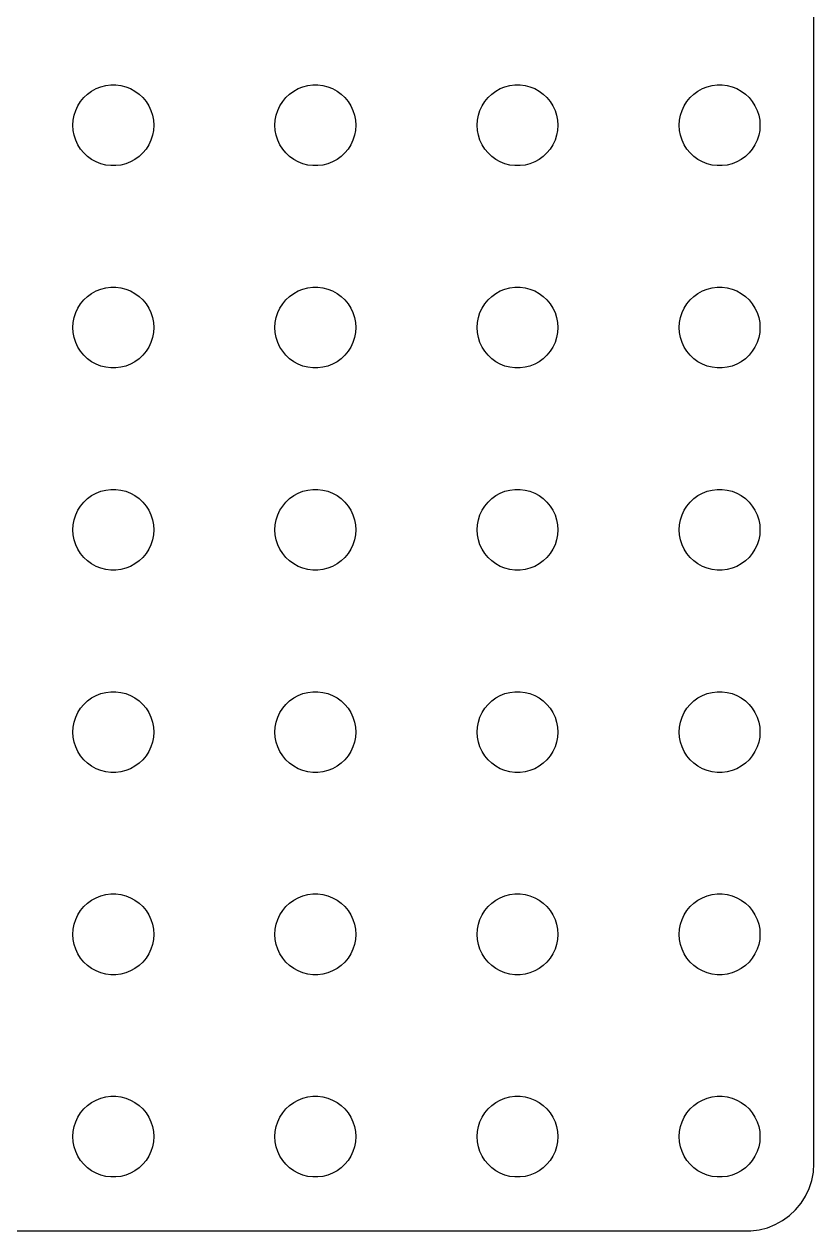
# Model space of a CAD drawing. Header units: metres. Extents: x -112 to 112, y -89 to 89.
# Drawn here: x 53.4 to 112, y -89.5 to 0 of the extents above; entities that cross this region are included whole.
import ezdxf

# ---------------------------------------------------------------- set-up
doc = ezdxf.new("R2010")
doc.units = ezdxf.units.M

msp = doc.modelspace()

# ---------------------------------------------------------------- linework, layer by layer
for p, q in [((112, -84.5), (112, 84.5)), ((57.8131, -5.44635), (58.0877, -5.18845)), ((58.0877, -5.18845), (58.3925, -4.96701)), ((58.3925, -4.96701), (58.7227, -4.78551)), ((58.7227, -4.78551), (59.0729, -4.64682)), ((59.0729, -4.64682), (59.4379, -4.55313)), ((59.4379, -4.55313), (59.8116, -4.50591)), ((59.8116, -4.50591), (60.1884, -4.50591)), ((60.1884, -4.50591), (60.5621, -4.55313)), ((60.5621, -4.55313), (60.927, -4.64682)), ((60.927, -4.64682), (61.2773, -4.78551)), ((61.2773, -4.78551), (61.6075, -4.96701)), ((61.6075, -4.96701), (61.9123, -5.18845)), ((61.9123, -5.18845), (62.1869, -5.44635)), ((72.8131, -5.44635), (73.0877, -5.18845)), ((73.0877, -5.18845), (73.3925, -4.96701)), ((73.3925, -4.96701), (73.7227, -4.78551)), ((73.7227, -4.78551), (74.073, -4.64682)), ((74.073, -4.64682), (74.4379, -4.55313)), ((74.4379, -4.55313), (74.8116, -4.50591)), ((74.8116, -4.50591), (75.1884, -4.50591)), ((75.1884, -4.50591), (75.5621, -4.55313)), ((75.5621, -4.55313), (75.927, -4.64682)), ((75.927, -4.64682), (76.2773, -4.78551)), ((76.2773, -4.78551), (76.6075, -4.96701)), ((76.6075, -4.96701), (76.9123, -5.18845)), ((76.9123, -5.18845), (77.1869, -5.44635)), ((87.8131, -5.44635), (88.0877, -5.18845)), ((88.0877, -5.18845), (88.3925, -4.96701)), ((88.3925, -4.96701), (88.7227, -4.78551)), ((88.7227, -4.78551), (89.073, -4.64682)), ((89.073, -4.64682), (89.4379, -4.55313)), ((89.4379, -4.55313), (89.8116, -4.50591)), ((89.8116, -4.50591), (90.1884, -4.50591)), ((90.1884, -4.50591), (90.5621, -4.55313)), ((90.5621, -4.55313), (90.927, -4.64682)), ((90.927, -4.64682), (91.2773, -4.78551)), ((91.2773, -4.78551), (91.6075, -4.96701)), ((91.6075, -4.96701), (91.9123, -5.18845)), ((91.9123, -5.18845), (92.1869, -5.44635)), ((102.813, -5.44635), (103.088, -5.18845)), ((103.088, -5.18845), (103.393, -4.96701)), ((103.393, -4.96701), (103.723, -4.78551)), ((103.723, -4.78551), (104.073, -4.64682)), ((104.073, -4.64682), (104.438, -4.55313)), ((104.438, -4.55313), (104.812, -4.50591)), ((104.812, -4.50591), (105.188, -4.50591)), ((105.188, -4.50591), (105.562, -4.55313)), ((105.562, -4.55313), (105.927, -4.64682)), ((105.927, -4.64682), (106.277, -4.78551)), ((106.277, -4.78551), (106.607, -4.96701)), ((106.607, -4.96701), (106.912, -5.18845)), ((106.912, -5.18845), (107.187, -5.44635)), ((57.2107, -6.39561), (57.3711, -6.05473)), ((57.3711, -6.05473), (57.5729, -5.73663)), ((57.5729, -5.73663), (57.8131, -5.44635)), ((62.1869, -5.44635), (62.427, -5.73663)), ((62.427, -5.73663), (62.6289, -6.05473)), ((62.6289, -6.05473), (62.7893, -6.39561)), ((72.2107, -6.39561), (72.3711, -6.05473)), ((72.3711, -6.05473), (72.573, -5.73663)), ((72.573, -5.73663), (72.8131, -5.44635)), ((77.1869, -5.44635), (77.427, -5.73663)), ((77.427, -5.73663), (77.6289, -6.05473)), ((77.6289, -6.05473), (77.7893, -6.39561)), ((87.2107, -6.39561), (87.3711, -6.05473)), ((87.3711, -6.05473), (87.573, -5.73663)), ((87.573, -5.73663), (87.8131, -5.44635)), ((92.1869, -5.44635), (92.427, -5.73663)), ((92.427, -5.73663), (92.6289, -6.05473)), ((92.6289, -6.05473), (92.7893, -6.39561)), ((102.211, -6.39561), (102.371, -6.05473)), ((102.371, -6.05473), (102.573, -5.73663)), ((102.573, -5.73663), (102.813, -5.44635)), ((107.187, -5.44635), (107.427, -5.73663)), ((107.427, -5.73663), (107.629, -6.05473)), ((107.629, -6.05473), (107.789, -6.39561)), ((57, -7.5), (57.0237, -7.12399)), ((57.0237, -7.12399), (57.0942, -6.75392)), ((57.0942, -6.75392), (57.2107, -6.39561)), ((62.7893, -6.39561), (62.9057, -6.75392)), ((62.9057, -6.75392), (62.9763, -7.12399)), ((62.9763, -7.12399), (63, -7.5)), ((72, -7.5), (72.0237, -7.12399)), ((72.0237, -7.12399), (72.0943, -6.75392)), ((72.0943, -6.75392), (72.2107, -6.39561)), ((77.7893, -6.39561), (77.9057, -6.75392)), ((77.9057, -6.75392), (77.9763, -7.12399)), ((77.9763, -7.12399), (78, -7.5)), ((87, -7.5), (87.0237, -7.12399)), ((87.0237, -7.12399), (87.0943, -6.75392)), ((87.0943, -6.75392), (87.2107, -6.39561)), ((92.7893, -6.39561), (92.9057, -6.75392)), ((92.9057, -6.75392), (92.9763, -7.12399)), ((92.9763, -7.12399), (93, -7.5)), ((102, -7.5), (102.024, -7.12399)), ((102.024, -7.12399), (102.094, -6.75392)), ((102.094, -6.75392), (102.211, -6.39561)), ((107.789, -6.39561), (107.906, -6.75392)), ((107.906, -6.75392), (107.976, -7.12399)), ((107.976, -7.12399), (108, -7.5)), ((57.0237, -7.87599), (57, -7.5)), ((57.0942, -8.24606), (57.0237, -7.87599)), ((62.9763, -7.87599), (62.9057, -8.24606)), ((63, -7.5), (62.9763, -7.87599)), ((72.0237, -7.87599), (72, -7.5)), ((72.0943, -8.24606), (72.0237, -7.87599)), ((77.9763, -7.87599), (77.9057, -8.24606)), ((78, -7.5), (77.9763, -7.87599)), ((87.0237, -7.87599), (87, -7.5)), ((87.0943, -8.24606), (87.0237, -7.87599)), ((92.9763, -7.87599), (92.9057, -8.24606)), ((93, -7.5), (92.9763, -7.87599)), ((102.024, -7.87599), (102, -7.5)), ((102.094, -8.24606), (102.024, -7.87599)), ((107.976, -7.87599), (107.906, -8.24606)), ((108, -7.5), (107.976, -7.87599)), ((57.2107, -8.60437), (57.0942, -8.24606)), ((57.3711, -8.94525), (57.2107, -8.60437)), ((57.5729, -9.26335), (57.3711, -8.94525)), ((62.6289, -8.94525), (62.427, -9.26335)), ((62.7893, -8.60437), (62.6289, -8.94525)), ((62.9057, -8.24606), (62.7893, -8.60437)), ((72.2107, -8.60437), (72.0943, -8.24606)), ((72.3711, -8.94525), (72.2107, -8.60437)), ((72.573, -9.26335), (72.3711, -8.94525)), ((77.6289, -8.94525), (77.427, -9.26335)), ((77.7893, -8.60437), (77.6289, -8.94525)), ((77.9057, -8.24606), (77.7893, -8.60437)), ((87.2107, -8.60437), (87.0943, -8.24606)), ((87.3711, -8.94525), (87.2107, -8.60437)), ((87.573, -9.26335), (87.3711, -8.94525)), ((92.6289, -8.94525), (92.427, -9.26335)), ((92.7893, -8.60437), (92.6289, -8.94525)), ((92.9057, -8.24606), (92.7893, -8.60437)), ((102.211, -8.60437), (102.094, -8.24606)), ((102.371, -8.94525), (102.211, -8.60437)), ((102.573, -9.26335), (102.371, -8.94525)), ((107.629, -8.94525), (107.427, -9.26335)), ((107.789, -8.60437), (107.629, -8.94525)), ((107.906, -8.24606), (107.789, -8.60437)), ((57.8131, -9.55363), (57.5729, -9.26335)), ((58.0877, -9.81154), (57.8131, -9.55363)), ((58.3925, -10.033), (58.0877, -9.81154)), ((61.9123, -9.81154), (61.6075, -10.033)), ((62.1869, -9.55363), (61.9123, -9.81154)), ((62.427, -9.26335), (62.1869, -9.55363)), ((72.8131, -9.55363), (72.573, -9.26335)), ((73.0877, -9.81154), (72.8131, -9.55363)), ((73.3925, -10.033), (73.0877, -9.81154)), ((76.9123, -9.81154), (76.6075, -10.033)), ((77.1869, -9.55363), (76.9123, -9.81154)), ((77.427, -9.26335), (77.1869, -9.55363)), ((87.8131, -9.55363), (87.573, -9.26335)), ((88.0877, -9.81154), (87.8131, -9.55363)), ((88.3925, -10.033), (88.0877, -9.81154)), ((91.9123, -9.81154), (91.6075, -10.033)), ((92.1869, -9.55363), (91.9123, -9.81154)), ((92.427, -9.26335), (92.1869, -9.55363)), ((102.813, -9.55363), (102.573, -9.26335)), ((103.088, -9.81154), (102.813, -9.55363)), ((103.393, -10.033), (103.088, -9.81154)), ((106.912, -9.81154), (106.607, -10.033)), ((107.187, -9.55363), (106.912, -9.81154)), ((107.427, -9.26335), (107.187, -9.55363)), ((58.7227, -10.2145), (58.3925, -10.033)), ((59.0729, -10.3532), (58.7227, -10.2145)), ((59.4379, -10.4469), (59.0729, -10.3532)), ((59.8116, -10.4941), (59.4379, -10.4469)), ((60.1884, -10.4941), (59.8116, -10.4941)), ((60.5621, -10.4469), (60.1884, -10.4941)), ((60.927, -10.3532), (60.5621, -10.4469)), ((61.2773, -10.2145), (60.927, -10.3532)), ((61.6075, -10.033), (61.2773, -10.2145)), ((73.7227, -10.2145), (73.3925, -10.033)), ((74.073, -10.3532), (73.7227, -10.2145)), ((74.4379, -10.4469), (74.073, -10.3532)), ((74.8116, -10.4941), (74.4379, -10.4469)), ((75.1884, -10.4941), (74.8116, -10.4941)), ((75.5621, -10.4469), (75.1884, -10.4941)), ((75.927, -10.3532), (75.5621, -10.4469)), ((76.2773, -10.2145), (75.927, -10.3532)), ((76.6075, -10.033), (76.2773, -10.2145)), ((88.7227, -10.2145), (88.3925, -10.033)), ((89.073, -10.3532), (88.7227, -10.2145)), ((89.4379, -10.4469), (89.073, -10.3532)), ((89.8116, -10.4941), (89.4379, -10.4469)), ((90.1884, -10.4941), (89.8116, -10.4941)), ((90.5621, -10.4469), (90.1884, -10.4941)), ((90.927, -10.3532), (90.5621, -10.4469)), ((91.2773, -10.2145), (90.927, -10.3532)), ((91.6075, -10.033), (91.2773, -10.2145)), ((103.723, -10.2145), (103.393, -10.033)), ((104.073, -10.3532), (103.723, -10.2145)), ((104.438, -10.4469), (104.073, -10.3532)), ((104.812, -10.4941), (104.438, -10.4469)), ((105.188, -10.4941), (104.812, -10.4941)), ((105.562, -10.4469), (105.188, -10.4941)), ((105.927, -10.3532), (105.562, -10.4469)), ((106.277, -10.2145), (105.927, -10.3532)), ((106.607, -10.033), (106.277, -10.2145)), ((58.7227, -19.7855), (59.0729, -19.6468)), ((59.0729, -19.6468), (59.4379, -19.5531)), ((59.4379, -19.5531), (59.8116, -19.5059)), ((59.8116, -19.5059), (60.1884, -19.5059)), ((60.1884, -19.5059), (60.5621, -19.5531)), ((60.5621, -19.5531), (60.927, -19.6468)), ((60.927, -19.6468), (61.2773, -19.7855)), ((73.7227, -19.7855), (74.073, -19.6468)), ((74.073, -19.6468), (74.4379, -19.5531)), ((74.4379, -19.5531), (74.8116, -19.5059)), ((74.8116, -19.5059), (75.1884, -19.5059)), ((75.1884, -19.5059), (75.5621, -19.5531)), ((75.5621, -19.5531), (75.927, -19.6468)), ((75.927, -19.6468), (76.2773, -19.7855)), ((88.7227, -19.7855), (89.073, -19.6468)), ((89.073, -19.6468), (89.4379, -19.5531)), ((89.4379, -19.5531), (89.8116, -19.5059)), ((89.8116, -19.5059), (90.1884, -19.5059)), ((90.1884, -19.5059), (90.5621, -19.5531)), ((90.5621, -19.5531), (90.927, -19.6468)), ((90.927, -19.6468), (91.2773, -19.7855)), ((103.723, -19.7855), (104.073, -19.6468)), ((104.073, -19.6468), (104.438, -19.5531)), ((104.438, -19.5531), (104.812, -19.5059)), ((104.812, -19.5059), (105.188, -19.5059)), ((105.188, -19.5059), (105.562, -19.5531)), ((105.562, -19.5531), (105.927, -19.6468)), ((105.927, -19.6468), (106.277, -19.7855)), ((57.5729, -20.7366), (57.8131, -20.4464)), ((57.8131, -20.4464), (58.0877, -20.1884)), ((58.0877, -20.1884), (58.3925, -19.967)), ((58.3925, -19.967), (58.7227, -19.7855)), ((61.2773, -19.7855), (61.6075, -19.967)), ((61.6075, -19.967), (61.9123, -20.1884)), ((61.9123, -20.1884), (62.1869, -20.4464)), ((62.1869, -20.4464), (62.427, -20.7366)), ((72.573, -20.7366), (72.8131, -20.4464)), ((72.8131, -20.4464), (73.0877, -20.1884)), ((73.0877, -20.1884), (73.3925, -19.967)), ((73.3925, -19.967), (73.7227, -19.7855)), ((76.2773, -19.7855), (76.6075, -19.967)), ((76.6075, -19.967), (76.9123, -20.1884)), ((76.9123, -20.1884), (77.1869, -20.4464)), ((77.1869, -20.4464), (77.427, -20.7366)), ((87.573, -20.7366), (87.8131, -20.4464)), ((87.8131, -20.4464), (88.0877, -20.1884)), ((88.0877, -20.1884), (88.3925, -19.967)), ((88.3925, -19.967), (88.7227, -19.7855)), ((91.2773, -19.7855), (91.6075, -19.967)), ((91.6075, -19.967), (91.9123, -20.1884)), ((91.9123, -20.1884), (92.1869, -20.4464)), ((92.1869, -20.4464), (92.427, -20.7366)), ((102.573, -20.7366), (102.813, -20.4464)), ((102.813, -20.4464), (103.088, -20.1884)), ((103.088, -20.1884), (103.393, -19.967)), ((103.393, -19.967), (103.723, -19.7855)), ((106.277, -19.7855), (106.607, -19.967)), ((106.607, -19.967), (106.912, -20.1884)), ((106.912, -20.1884), (107.187, -20.4464)), ((107.187, -20.4464), (107.427, -20.7366)), ((57.0942, -21.7539), (57.2107, -21.3956)), ((57.2107, -21.3956), (57.3711, -21.0547)), ((57.3711, -21.0547), (57.5729, -20.7366)), ((62.427, -20.7366), (62.6289, -21.0547)), ((62.6289, -21.0547), (62.7893, -21.3956)), ((62.7893, -21.3956), (62.9057, -21.7539)), ((72.0943, -21.7539), (72.2107, -21.3956)), ((72.2107, -21.3956), (72.3711, -21.0547)), ((72.3711, -21.0547), (72.573, -20.7366)), ((77.427, -20.7366), (77.6289, -21.0547)), ((77.6289, -21.0547), (77.7893, -21.3956)), ((77.7893, -21.3956), (77.9057, -21.7539)), ((87.0943, -21.7539), (87.2107, -21.3956)), ((87.2107, -21.3956), (87.3711, -21.0547)), ((87.3711, -21.0547), (87.573, -20.7366)), ((92.427, -20.7366), (92.6289, -21.0547)), ((92.6289, -21.0547), (92.7893, -21.3956)), ((92.7893, -21.3956), (92.9057, -21.7539)), ((102.094, -21.7539), (102.211, -21.3956)), ((102.211, -21.3956), (102.371, -21.0547)), ((102.371, -21.0547), (102.573, -20.7366)), ((107.427, -20.7366), (107.629, -21.0547)), ((107.629, -21.0547), (107.789, -21.3956)), ((107.789, -21.3956), (107.906, -21.7539)), ((57, -22.5), (57.0237, -22.124)), ((57.0237, -22.124), (57.0942, -21.7539)), ((62.9057, -21.7539), (62.9763, -22.124)), ((62.9763, -22.124), (63, -22.5)), ((72, -22.5), (72.0237, -22.124)), ((72.0237, -22.124), (72.0943, -21.7539)), ((77.9057, -21.7539), (77.9763, -22.124)), ((77.9763, -22.124), (78, -22.5)), ((87, -22.5), (87.0237, -22.124)), ((87.0237, -22.124), (87.0943, -21.7539)), ((92.9057, -21.7539), (92.9763, -22.124)), ((92.9763, -22.124), (93, -22.5)), ((102, -22.5), (102.024, -22.124)), ((102.024, -22.124), (102.094, -21.7539)), ((107.906, -21.7539), (107.976, -22.124)), ((107.976, -22.124), (108, -22.5)), ((57.0237, -22.876), (57, -22.5)), ((57.0942, -23.2461), (57.0237, -22.876)), ((57.2107, -23.6044), (57.0942, -23.2461)), ((62.9057, -23.2461), (62.7893, -23.6044)), ((62.9763, -22.876), (62.9057, -23.2461)), ((63, -22.5), (62.9763, -22.876)), ((72.0237, -22.876), (72, -22.5)), ((72.0943, -23.2461), (72.0237, -22.876)), ((72.2107, -23.6044), (72.0943, -23.2461)), ((77.9057, -23.2461), (77.7893, -23.6044)), ((77.9763, -22.876), (77.9057, -23.2461)), ((78, -22.5), (77.9763, -22.876)), ((87.0237, -22.876), (87, -22.5)), ((87.0943, -23.2461), (87.0237, -22.876)), ((87.2107, -23.6044), (87.0943, -23.2461)), ((92.9057, -23.2461), (92.7893, -23.6044)), ((92.9763, -22.876), (92.9057, -23.2461)), ((93, -22.5), (92.9763, -22.876)), ((102.024, -22.876), (102, -22.5)), ((102.094, -23.2461), (102.024, -22.876)), ((102.211, -23.6044), (102.094, -23.2461)), ((107.906, -23.2461), (107.789, -23.6044)), ((107.976, -22.876), (107.906, -23.2461)), ((108, -22.5), (107.976, -22.876)), ((57.3711, -23.9453), (57.2107, -23.6044)), ((57.5729, -24.2634), (57.3711, -23.9453)), ((62.6289, -23.9453), (62.427, -24.2634)), ((62.7893, -23.6044), (62.6289, -23.9453)), ((72.3711, -23.9453), (72.2107, -23.6044)), ((72.573, -24.2634), (72.3711, -23.9453)), ((77.6289, -23.9453), (77.427, -24.2634)), ((77.7893, -23.6044), (77.6289, -23.9453)), ((87.3711, -23.9453), (87.2107, -23.6044)), ((87.573, -24.2634), (87.3711, -23.9453)), ((92.6289, -23.9453), (92.427, -24.2634)), ((92.7893, -23.6044), (92.6289, -23.9453)), ((102.371, -23.9453), (102.211, -23.6044)), ((102.573, -24.2634), (102.371, -23.9453)), ((107.629, -23.9453), (107.427, -24.2634)), ((107.789, -23.6044), (107.629, -23.9453)), ((57.8131, -24.5536), (57.5729, -24.2634)), ((58.0877, -24.8115), (57.8131, -24.5536)), ((58.3925, -25.033), (58.0877, -24.8115)), ((58.7227, -25.2145), (58.3925, -25.033)), ((61.6075, -25.033), (61.2773, -25.2145)), ((61.9123, -24.8115), (61.6075, -25.033)), ((62.1869, -24.5536), (61.9123, -24.8115)), ((62.427, -24.2634), (62.1869, -24.5536)), ((72.8131, -24.5536), (72.573, -24.2634)), ((73.0877, -24.8115), (72.8131, -24.5536)), ((73.3925, -25.033), (73.0877, -24.8115)), ((73.7227, -25.2145), (73.3925, -25.033)), ((76.6075, -25.033), (76.2773, -25.2145)), ((76.9123, -24.8115), (76.6075, -25.033)), ((77.1869, -24.5536), (76.9123, -24.8115)), ((77.427, -24.2634), (77.1869, -24.5536)), ((87.8131, -24.5536), (87.573, -24.2634)), ((88.0877, -24.8115), (87.8131, -24.5536)), ((88.3925, -25.033), (88.0877, -24.8115)), ((88.7227, -25.2145), (88.3925, -25.033)), ((91.6075, -25.033), (91.2773, -25.2145)), ((91.9123, -24.8115), (91.6075, -25.033)), ((92.1869, -24.5536), (91.9123, -24.8115)), ((92.427, -24.2634), (92.1869, -24.5536)), ((102.813, -24.5536), (102.573, -24.2634)), ((103.088, -24.8115), (102.813, -24.5536)), ((103.393, -25.033), (103.088, -24.8115)), ((103.723, -25.2145), (103.393, -25.033)), ((106.607, -25.033), (106.277, -25.2145)), ((106.912, -24.8115), (106.607, -25.033)), ((107.187, -24.5536), (106.912, -24.8115)), ((107.427, -24.2634), (107.187, -24.5536)), ((59.0729, -25.3532), (58.7227, -25.2145)), ((59.4379, -25.4469), (59.0729, -25.3532)), ((59.8116, -25.4941), (59.4379, -25.4469)), ((60.1884, -25.4941), (59.8116, -25.4941)), ((60.5621, -25.4469), (60.1884, -25.4941)), ((60.927, -25.3532), (60.5621, -25.4469)), ((61.2773, -25.2145), (60.927, -25.3532)), ((74.073, -25.3532), (73.7227, -25.2145)), ((74.4379, -25.4469), (74.073, -25.3532)), ((74.8116, -25.4941), (74.4379, -25.4469)), ((75.1884, -25.4941), (74.8116, -25.4941)), ((75.5621, -25.4469), (75.1884, -25.4941)), ((75.927, -25.3532), (75.5621, -25.4469)), ((76.2773, -25.2145), (75.927, -25.3532)), ((89.073, -25.3532), (88.7227, -25.2145)), ((89.4379, -25.4469), (89.073, -25.3532)), ((89.8116, -25.4941), (89.4379, -25.4469)), ((90.1884, -25.4941), (89.8116, -25.4941)), ((90.5621, -25.4469), (90.1884, -25.4941)), ((90.927, -25.3532), (90.5621, -25.4469)), ((91.2773, -25.2145), (90.927, -25.3532)), ((104.073, -25.3532), (103.723, -25.2145)), ((104.438, -25.4469), (104.073, -25.3532)), ((104.812, -25.4941), (104.438, -25.4469)), ((105.188, -25.4941), (104.812, -25.4941)), ((105.562, -25.4469), (105.188, -25.4941)), ((105.927, -25.3532), (105.562, -25.4469)), ((106.277, -25.2145), (105.927, -25.3532)), ((58.3925, -34.967), (58.7227, -34.7855)), ((58.7227, -34.7855), (59.0729, -34.6468)), ((59.0729, -34.6468), (59.4379, -34.5531)), ((59.4379, -34.5531), (59.8116, -34.5059)), ((59.8116, -34.5059), (60.1884, -34.5059)), ((60.1884, -34.5059), (60.5621, -34.5531)), ((60.5621, -34.5531), (60.927, -34.6468)), ((60.927, -34.6468), (61.2773, -34.7855)), ((61.2773, -34.7855), (61.6075, -34.967)), ((73.3925, -34.967), (73.7227, -34.7855)), ((73.7227, -34.7855), (74.073, -34.6468)), ((74.073, -34.6468), (74.4379, -34.5531)), ((74.4379, -34.5531), (74.8116, -34.5059)), ((74.8116, -34.5059), (75.1884, -34.5059)), ((75.1884, -34.5059), (75.5621, -34.5531)), ((75.5621, -34.5531), (75.927, -34.6468)), ((75.927, -34.6468), (76.2773, -34.7855)), ((76.2773, -34.7855), (76.6075, -34.967)), ((88.3925, -34.967), (88.7227, -34.7855)), ((88.7227, -34.7855), (89.073, -34.6468)), ((89.073, -34.6468), (89.4379, -34.5531)), ((89.4379, -34.5531), (89.8116, -34.5059)), ((89.8116, -34.5059), (90.1884, -34.5059)), ((90.1884, -34.5059), (90.5621, -34.5531)), ((90.5621, -34.5531), (90.927, -34.6468)), ((90.927, -34.6468), (91.2773, -34.7855)), ((91.2773, -34.7855), (91.6075, -34.967)), ((103.393, -34.967), (103.723, -34.7855)), ((103.723, -34.7855), (104.073, -34.6468)), ((104.073, -34.6468), (104.438, -34.5531)), ((104.438, -34.5531), (104.812, -34.5059)), ((104.812, -34.5059), (105.188, -34.5059)), ((105.188, -34.5059), (105.562, -34.5531)), ((105.562, -34.5531), (105.927, -34.6468)), ((105.927, -34.6468), (106.277, -34.7855)), ((106.277, -34.7855), (106.607, -34.967)), ((57.3711, -36.0547), (57.5729, -35.7366)), ((57.5729, -35.7366), (57.8131, -35.4464)), ((57.8131, -35.4464), (58.0877, -35.1885)), ((58.0877, -35.1885), (58.3925, -34.967)), ((61.6075, -34.967), (61.9123, -35.1885)), ((61.9123, -35.1885), (62.1869, -35.4464)), ((62.1869, -35.4464), (62.427, -35.7366)), ((62.427, -35.7366), (62.6289, -36.0547)), ((72.3711, -36.0547), (72.573, -35.7366)), ((72.573, -35.7366), (72.8131, -35.4464)), ((72.8131, -35.4464), (73.0877, -35.1885)), ((73.0877, -35.1885), (73.3925, -34.967)), ((76.6075, -34.967), (76.9123, -35.1885)), ((76.9123, -35.1885), (77.1869, -35.4464)), ((77.1869, -35.4464), (77.427, -35.7366)), ((77.427, -35.7366), (77.6289, -36.0547)), ((87.3711, -36.0547), (87.573, -35.7366)), ((87.573, -35.7366), (87.8131, -35.4464)), ((87.8131, -35.4464), (88.0877, -35.1885)), ((88.0877, -35.1885), (88.3925, -34.967)), ((91.6075, -34.967), (91.9123, -35.1885)), ((91.9123, -35.1885), (92.1869, -35.4464)), ((92.1869, -35.4464), (92.427, -35.7366)), ((92.427, -35.7366), (92.6289, -36.0547)), ((102.371, -36.0547), (102.573, -35.7366)), ((102.573, -35.7366), (102.813, -35.4464)), ((102.813, -35.4464), (103.088, -35.1885)), ((103.088, -35.1885), (103.393, -34.967)), ((106.607, -34.967), (106.912, -35.1885)), ((106.912, -35.1885), (107.187, -35.4464)), ((107.187, -35.4464), (107.427, -35.7366)), ((107.427, -35.7366), (107.629, -36.0547)), ((57.0942, -36.7539), (57.2107, -36.3956)), ((57.2107, -36.3956), (57.3711, -36.0547)), ((62.6289, -36.0547), (62.7893, -36.3956)), ((62.7893, -36.3956), (62.9057, -36.7539)), ((72.0943, -36.7539), (72.2107, -36.3956)), ((72.2107, -36.3956), (72.3711, -36.0547)), ((77.6289, -36.0547), (77.7893, -36.3956)), ((77.7893, -36.3956), (77.9057, -36.7539)), ((87.0943, -36.7539), (87.2107, -36.3956)), ((87.2107, -36.3956), (87.3711, -36.0547)), ((92.6289, -36.0547), (92.7893, -36.3956)), ((92.7893, -36.3956), (92.9057, -36.7539)), ((102.094, -36.7539), (102.211, -36.3956)), ((102.211, -36.3956), (102.371, -36.0547)), ((107.629, -36.0547), (107.789, -36.3956)), ((107.789, -36.3956), (107.906, -36.7539)), ((57, -37.5), (57.0237, -37.124)), ((57.0237, -37.876), (57, -37.5)), ((57.0237, -37.124), (57.0942, -36.7539)), ((62.9057, -36.7539), (62.9763, -37.124)), ((62.9763, -37.124), (63, -37.5)), ((63, -37.5), (62.9763, -37.876)), ((72, -37.5), (72.0237, -37.124)), ((72.0237, -37.876), (72, -37.5)), ((72.0237, -37.124), (72.0943, -36.7539)), ((77.9057, -36.7539), (77.9763, -37.124)), ((77.9763, -37.124), (78, -37.5)), ((78, -37.5), (77.9763, -37.876)), ((87, -37.5), (87.0237, -37.124)), ((87.0237, -37.876), (87, -37.5)), ((87.0237, -37.124), (87.0943, -36.7539)), ((92.9057, -36.7539), (92.9763, -37.124)), ((92.9763, -37.124), (93, -37.5)), ((93, -37.5), (92.9763, -37.876)), ((102, -37.5), (102.024, -37.124)), ((102.024, -37.876), (102, -37.5)), ((102.024, -37.124), (102.094, -36.7539)), ((107.906, -36.7539), (107.976, -37.124)), ((107.976, -37.124), (108, -37.5)), ((108, -37.5), (107.976, -37.876)), ((57.0942, -38.2461), (57.0237, -37.876)), ((57.2107, -38.6044), (57.0942, -38.2461)), ((62.9057, -38.2461), (62.7893, -38.6044)), ((62.9763, -37.876), (62.9057, -38.2461)), ((72.0943, -38.2461), (72.0237, -37.876)), ((72.2107, -38.6044), (72.0943, -38.2461)), ((77.9057, -38.2461), (77.7893, -38.6044)), ((77.9763, -37.876), (77.9057, -38.2461)), ((87.0943, -38.2461), (87.0237, -37.876)), ((87.2107, -38.6044), (87.0943, -38.2461)), ((92.9057, -38.2461), (92.7893, -38.6044)), ((92.9763, -37.876), (92.9057, -38.2461)), ((102.094, -38.2461), (102.024, -37.876)), ((102.211, -38.6044), (102.094, -38.2461)), ((107.906, -38.2461), (107.789, -38.6044)), ((107.976, -37.876), (107.906, -38.2461)), ((57.3711, -38.9453), (57.2107, -38.6044)), ((57.5729, -39.2634), (57.3711, -38.9453)), ((57.8131, -39.5536), (57.5729, -39.2634)), ((62.427, -39.2634), (62.1869, -39.5536)), ((62.6289, -38.9453), (62.427, -39.2634)), ((62.7893, -38.6044), (62.6289, -38.9453)), ((72.3711, -38.9453), (72.2107, -38.6044)), ((72.573, -39.2634), (72.3711, -38.9453)), ((72.8131, -39.5536), (72.573, -39.2634)), ((77.427, -39.2634), (77.1869, -39.5536)), ((77.6289, -38.9453), (77.427, -39.2634)), ((77.7893, -38.6044), (77.6289, -38.9453)), ((87.3711, -38.9453), (87.2107, -38.6044)), ((87.573, -39.2634), (87.3711, -38.9453)), ((87.8131, -39.5536), (87.573, -39.2634)), ((92.427, -39.2634), (92.1869, -39.5536)), ((92.6289, -38.9453), (92.427, -39.2634)), ((92.7893, -38.6044), (92.6289, -38.9453)), ((102.371, -38.9453), (102.211, -38.6044)), ((102.573, -39.2634), (102.371, -38.9453)), ((102.813, -39.5536), (102.573, -39.2634)), ((107.427, -39.2634), (107.187, -39.5536)), ((107.629, -38.9453), (107.427, -39.2634)), ((107.789, -38.6044), (107.629, -38.9453)), ((58.0877, -39.8115), (57.8131, -39.5536)), ((58.3925, -40.033), (58.0877, -39.8115)), ((58.7227, -40.2145), (58.3925, -40.033)), ((59.0729, -40.3532), (58.7227, -40.2145)), ((61.2773, -40.2145), (60.927, -40.3532)), ((61.6075, -40.033), (61.2773, -40.2145)), ((61.9123, -39.8115), (61.6075, -40.033)), ((62.1869, -39.5536), (61.9123, -39.8115)), ((73.0877, -39.8115), (72.8131, -39.5536)), ((73.3925, -40.033), (73.0877, -39.8115)), ((73.7227, -40.2145), (73.3925, -40.033)), ((74.073, -40.3532), (73.7227, -40.2145)), ((76.2773, -40.2145), (75.927, -40.3532)), ((76.6075, -40.033), (76.2773, -40.2145)), ((76.9123, -39.8115), (76.6075, -40.033)), ((77.1869, -39.5536), (76.9123, -39.8115)), ((88.0877, -39.8115), (87.8131, -39.5536)), ((88.3925, -40.033), (88.0877, -39.8115)), ((88.7227, -40.2145), (88.3925, -40.033)), ((89.073, -40.3532), (88.7227, -40.2145)), ((91.2773, -40.2145), (90.927, -40.3532)), ((91.6075, -40.033), (91.2773, -40.2145)), ((91.9123, -39.8115), (91.6075, -40.033)), ((92.1869, -39.5536), (91.9123, -39.8115)), ((103.088, -39.8115), (102.813, -39.5536)), ((103.393, -40.033), (103.088, -39.8115)), ((103.723, -40.2145), (103.393, -40.033)), ((104.073, -40.3532), (103.723, -40.2145)), ((106.277, -40.2145), (105.927, -40.3532)), ((106.607, -40.033), (106.277, -40.2145)), ((106.912, -39.8115), (106.607, -40.033)), ((107.187, -39.5536), (106.912, -39.8115)), ((59.4379, -40.4469), (59.0729, -40.3532)), ((59.8116, -40.4941), (59.4379, -40.4469)), ((60.1884, -40.4941), (59.8116, -40.4941)), ((60.5621, -40.4469), (60.1884, -40.4941)), ((60.927, -40.3532), (60.5621, -40.4469)), ((74.4379, -40.4469), (74.073, -40.3532)), ((74.8116, -40.4941), (74.4379, -40.4469)), ((75.1884, -40.4941), (74.8116, -40.4941)), ((75.5621, -40.4469), (75.1884, -40.4941)), ((75.927, -40.3532), (75.5621, -40.4469)), ((89.4379, -40.4469), (89.073, -40.3532)), ((89.8116, -40.4941), (89.4379, -40.4469)), ((90.1884, -40.4941), (89.8116, -40.4941)), ((90.5621, -40.4469), (90.1884, -40.4941)), ((90.927, -40.3532), (90.5621, -40.4469)), ((104.438, -40.4469), (104.073, -40.3532)), ((104.812, -40.4941), (104.438, -40.4469)), ((105.188, -40.4941), (104.812, -40.4941)), ((105.562, -40.4469), (105.188, -40.4941)), ((105.927, -40.3532), (105.562, -40.4469)), ((58.0877, -50.1885), (58.3925, -49.967)), ((58.3925, -49.967), (58.7227, -49.7855)), ((58.7227, -49.7855), (59.0729, -49.6468)), ((59.0729, -49.6468), (59.4379, -49.5531)), ((59.4379, -49.5531), (59.8116, -49.5059)), ((59.8116, -49.5059), (60.1884, -49.5059)), ((60.1884, -49.5059), (60.5621, -49.5531)), ((60.5621, -49.5531), (60.927, -49.6468)), ((60.927, -49.6468), (61.2773, -49.7855)), ((61.2773, -49.7855), (61.6075, -49.967)), ((61.6075, -49.967), (61.9123, -50.1885)), ((73.0877, -50.1885), (73.3925, -49.967)), ((73.3925, -49.967), (73.7227, -49.7855)), ((73.7227, -49.7855), (74.073, -49.6468)), ((74.073, -49.6468), (74.4379, -49.5531)), ((74.4379, -49.5531), (74.8116, -49.5059)), ((74.8116, -49.5059), (75.1884, -49.5059)), ((75.1884, -49.5059), (75.5621, -49.5531)), ((75.5621, -49.5531), (75.927, -49.6468)), ((75.927, -49.6468), (76.2773, -49.7855)), ((76.2773, -49.7855), (76.6075, -49.967)), ((76.6075, -49.967), (76.9123, -50.1885)), ((88.0877, -50.1885), (88.3925, -49.967)), ((88.3925, -49.967), (88.7227, -49.7855)), ((88.7227, -49.7855), (89.073, -49.6468)), ((89.073, -49.6468), (89.4379, -49.5531)), ((89.4379, -49.5531), (89.8116, -49.5059)), ((89.8116, -49.5059), (90.1884, -49.5059)), ((90.1884, -49.5059), (90.5621, -49.5531)), ((90.5621, -49.5531), (90.927, -49.6468)), ((90.927, -49.6468), (91.2773, -49.7855)), ((91.2773, -49.7855), (91.6075, -49.967)), ((91.6075, -49.967), (91.9123, -50.1885)), ((103.088, -50.1885), (103.393, -49.967)), ((103.393, -49.967), (103.723, -49.7855)), ((103.723, -49.7855), (104.073, -49.6468)), ((104.073, -49.6468), (104.438, -49.5531)), ((104.438, -49.5531), (104.812, -49.5059)), ((104.812, -49.5059), (105.188, -49.5059)), ((105.188, -49.5059), (105.562, -49.5531)), ((105.562, -49.5531), (105.927, -49.6468)), ((105.927, -49.6468), (106.277, -49.7855)), ((106.277, -49.7855), (106.607, -49.967)), ((106.607, -49.967), (106.912, -50.1885)), ((57.3711, -51.0547), (57.5729, -50.7366)), ((57.5729, -50.7366), (57.8131, -50.4464)), ((57.8131, -50.4464), (58.0877, -50.1885)), ((61.9123, -50.1885), (62.1869, -50.4464)), ((62.1869, -50.4464), (62.427, -50.7366)), ((62.427, -50.7366), (62.6289, -51.0547)), ((72.3711, -51.0547), (72.573, -50.7366)), ((72.573, -50.7366), (72.8131, -50.4464)), ((72.8131, -50.4464), (73.0877, -50.1885)), ((76.9123, -50.1885), (77.1869, -50.4464)), ((77.1869, -50.4464), (77.427, -50.7366)), ((77.427, -50.7366), (77.6289, -51.0547)), ((87.3711, -51.0547), (87.573, -50.7366)), ((87.573, -50.7366), (87.8131, -50.4464)), ((87.8131, -50.4464), (88.0877, -50.1885)), ((91.9123, -50.1885), (92.1869, -50.4464)), ((92.1869, -50.4464), (92.427, -50.7366)), ((92.427, -50.7366), (92.6289, -51.0547)), ((102.371, -51.0547), (102.573, -50.7366)), ((102.573, -50.7366), (102.813, -50.4464)), ((102.813, -50.4464), (103.088, -50.1885)), ((106.912, -50.1885), (107.187, -50.4464)), ((107.187, -50.4464), (107.427, -50.7366)), ((107.427, -50.7366), (107.629, -51.0547)), ((57.0237, -52.124), (57.0942, -51.7539)), ((57.0942, -51.7539), (57.2107, -51.3956)), ((57.2107, -51.3956), (57.3711, -51.0547)), ((62.6289, -51.0547), (62.7893, -51.3956)), ((62.7893, -51.3956), (62.9057, -51.7539)), ((62.9057, -51.7539), (62.9763, -52.124)), ((72.0237, -52.124), (72.0943, -51.7539)), ((72.0943, -51.7539), (72.2107, -51.3956)), ((72.2107, -51.3956), (72.3711, -51.0547)), ((77.6289, -51.0547), (77.7893, -51.3956)), ((77.7893, -51.3956), (77.9057, -51.7539)), ((77.9057, -51.7539), (77.9763, -52.124)), ((87.0237, -52.124), (87.0943, -51.7539)), ((87.0943, -51.7539), (87.2107, -51.3956)), ((87.2107, -51.3956), (87.3711, -51.0547)), ((92.6289, -51.0547), (92.7893, -51.3956)), ((92.7893, -51.3956), (92.9057, -51.7539)), ((92.9057, -51.7539), (92.9763, -52.124)), ((102.024, -52.124), (102.094, -51.7539)), ((102.094, -51.7539), (102.211, -51.3956)), ((102.211, -51.3956), (102.371, -51.0547)), ((107.629, -51.0547), (107.789, -51.3956)), ((107.789, -51.3956), (107.906, -51.7539)), ((107.906, -51.7539), (107.976, -52.124)), ((57, -52.5), (57.0237, -52.124)), ((57.0237, -52.876), (57, -52.5)), ((62.9763, -52.124), (63, -52.5)), ((63, -52.5), (62.9763, -52.876)), ((72, -52.5), (72.0237, -52.124)), ((72.0237, -52.876), (72, -52.5)), ((77.9763, -52.124), (78, -52.5)), ((78, -52.5), (77.9763, -52.876)), ((87, -52.5), (87.0237, -52.124)), ((87.0237, -52.876), (87, -52.5)), ((92.9763, -52.124), (93, -52.5)), ((93, -52.5), (92.9763, -52.876)), ((102, -52.5), (102.024, -52.124)), ((102.024, -52.876), (102, -52.5)), ((107.976, -52.124), (108, -52.5)), ((108, -52.5), (107.976, -52.876)), ((57.0942, -53.2461), (57.0237, -52.876)), ((57.2107, -53.6044), (57.0942, -53.2461)), ((57.3711, -53.9453), (57.2107, -53.6044)), ((62.7893, -53.6044), (62.6289, -53.9453)), ((62.9057, -53.2461), (62.7893, -53.6044)), ((62.9763, -52.876), (62.9057, -53.2461)), ((72.0943, -53.2461), (72.0237, -52.876)), ((72.2107, -53.6044), (72.0943, -53.2461)), ((72.3711, -53.9453), (72.2107, -53.6044)), ((77.7893, -53.6044), (77.6289, -53.9453)), ((77.9057, -53.2461), (77.7893, -53.6044)), ((77.9763, -52.876), (77.9057, -53.2461)), ((87.0943, -53.2461), (87.0237, -52.876)), ((87.2107, -53.6044), (87.0943, -53.2461)), ((87.3711, -53.9453), (87.2107, -53.6044)), ((92.7893, -53.6044), (92.6289, -53.9453)), ((92.9057, -53.2461), (92.7893, -53.6044)), ((92.9763, -52.876), (92.9057, -53.2461)), ((102.094, -53.2461), (102.024, -52.876)), ((102.211, -53.6044), (102.094, -53.2461)), ((102.371, -53.9453), (102.211, -53.6044)), ((107.789, -53.6044), (107.629, -53.9453)), ((107.906, -53.2461), (107.789, -53.6044)), ((107.976, -52.876), (107.906, -53.2461)), ((57.5729, -54.2634), (57.3711, -53.9453)), ((57.8131, -54.5536), (57.5729, -54.2634)), ((58.0877, -54.8115), (57.8131, -54.5536)), ((62.1869, -54.5536), (61.9123, -54.8115)), ((62.427, -54.2634), (62.1869, -54.5536)), ((62.6289, -53.9453), (62.427, -54.2634)), ((72.573, -54.2634), (72.3711, -53.9453)), ((72.8131, -54.5536), (72.573, -54.2634)), ((73.0877, -54.8115), (72.8131, -54.5536)), ((77.1869, -54.5536), (76.9123, -54.8115)), ((77.427, -54.2634), (77.1869, -54.5536)), ((77.6289, -53.9453), (77.427, -54.2634)), ((87.573, -54.2634), (87.3711, -53.9453)), ((87.8131, -54.5536), (87.573, -54.2634)), ((88.0877, -54.8115), (87.8131, -54.5536)), ((92.1869, -54.5536), (91.9123, -54.8115)), ((92.427, -54.2634), (92.1869, -54.5536)), ((92.6289, -53.9453), (92.427, -54.2634)), ((102.573, -54.2634), (102.371, -53.9453)), ((102.813, -54.5536), (102.573, -54.2634)), ((103.088, -54.8115), (102.813, -54.5536)), ((107.187, -54.5536), (106.912, -54.8115)), ((107.427, -54.2634), (107.187, -54.5536)), ((107.629, -53.9453), (107.427, -54.2634)), ((58.3925, -55.033), (58.0877, -54.8115)), ((58.7227, -55.2145), (58.3925, -55.033)), ((59.0729, -55.3532), (58.7227, -55.2145)), ((59.4379, -55.4469), (59.0729, -55.3532)), ((59.8116, -55.4941), (59.4379, -55.4469)), ((60.5621, -55.4469), (60.1884, -55.4941)), ((60.927, -55.3532), (60.5621, -55.4469)), ((61.2773, -55.2145), (60.927, -55.3532)), ((61.6075, -55.033), (61.2773, -55.2145)), ((61.9123, -54.8115), (61.6075, -55.033)), ((73.3925, -55.033), (73.0877, -54.8115)), ((73.7227, -55.2145), (73.3925, -55.033)), ((74.073, -55.3532), (73.7227, -55.2145)), ((74.4379, -55.4469), (74.073, -55.3532)), ((74.8116, -55.4941), (74.4379, -55.4469)), ((75.5621, -55.4469), (75.1884, -55.4941)), ((75.927, -55.3532), (75.5621, -55.4469)), ((76.2773, -55.2145), (75.927, -55.3532)), ((76.6075, -55.033), (76.2773, -55.2145)), ((76.9123, -54.8115), (76.6075, -55.033)), ((88.3925, -55.033), (88.0877, -54.8115)), ((88.7227, -55.2145), (88.3925, -55.033)), ((89.073, -55.3532), (88.7227, -55.2145)), ((89.4379, -55.4469), (89.073, -55.3532)), ((89.8116, -55.4941), (89.4379, -55.4469)), ((90.5621, -55.4469), (90.1884, -55.4941)), ((90.927, -55.3532), (90.5621, -55.4469)), ((91.2773, -55.2145), (90.927, -55.3532)), ((91.6075, -55.033), (91.2773, -55.2145)), ((91.9123, -54.8115), (91.6075, -55.033)), ((103.393, -55.033), (103.088, -54.8115)), ((103.723, -55.2145), (103.393, -55.033)), ((104.073, -55.3532), (103.723, -55.2145)), ((104.438, -55.4469), (104.073, -55.3532)), ((104.812, -55.4941), (104.438, -55.4469)), ((105.562, -55.4469), (105.188, -55.4941)), ((105.927, -55.3532), (105.562, -55.4469)), ((106.277, -55.2145), (105.927, -55.3532)), ((106.607, -55.033), (106.277, -55.2145)), ((106.912, -54.8115), (106.607, -55.033)), ((60.1884, -55.4941), (59.8116, -55.4941)), ((75.1884, -55.4941), (74.8116, -55.4941)), ((90.1884, -55.4941), (89.8116, -55.4941)), ((105.188, -55.4941), (104.812, -55.4941)), ((57.8131, -65.4464), (58.0877, -65.1885)), ((58.0877, -65.1885), (58.3925, -64.967)), ((58.3925, -64.967), (58.7227, -64.7855)), ((58.7227, -64.7855), (59.0729, -64.6468)), ((59.0729, -64.6468), (59.4379, -64.5531)), ((59.4379, -64.5531), (59.8116, -64.5059)), ((59.8116, -64.5059), (60.1884, -64.5059)), ((60.1884, -64.5059), (60.5621, -64.5531)), ((60.5621, -64.5531), (60.927, -64.6468)), ((60.927, -64.6468), (61.2773, -64.7855)), ((61.2773, -64.7855), (61.6075, -64.967)), ((61.6075, -64.967), (61.9123, -65.1885)), ((61.9123, -65.1885), (62.1869, -65.4464)), ((72.8131, -65.4464), (73.0877, -65.1885)), ((73.0877, -65.1885), (73.3925, -64.967)), ((73.3925, -64.967), (73.7227, -64.7855)), ((73.7227, -64.7855), (74.073, -64.6468)), ((74.073, -64.6468), (74.4379, -64.5531)), ((74.4379, -64.5531), (74.8116, -64.5059)), ((74.8116, -64.5059), (75.1884, -64.5059)), ((75.1884, -64.5059), (75.5621, -64.5531)), ((75.5621, -64.5531), (75.927, -64.6468)), ((75.927, -64.6468), (76.2773, -64.7855)), ((76.2773, -64.7855), (76.6075, -64.967)), ((76.6075, -64.967), (76.9123, -65.1885)), ((76.9123, -65.1885), (77.1869, -65.4464)), ((87.8131, -65.4464), (88.0877, -65.1885)), ((88.0877, -65.1885), (88.3925, -64.967)), ((88.3925, -64.967), (88.7227, -64.7855)), ((88.7227, -64.7855), (89.073, -64.6468)), ((89.073, -64.6468), (89.4379, -64.5531)), ((89.4379, -64.5531), (89.8116, -64.5059)), ((89.8116, -64.5059), (90.1884, -64.5059)), ((90.1884, -64.5059), (90.5621, -64.5531)), ((90.5621, -64.5531), (90.927, -64.6468)), ((90.927, -64.6468), (91.2773, -64.7855)), ((91.2773, -64.7855), (91.6075, -64.967)), ((91.6075, -64.967), (91.9123, -65.1885)), ((91.9123, -65.1885), (92.1869, -65.4464)), ((102.813, -65.4464), (103.088, -65.1885)), ((103.088, -65.1885), (103.393, -64.967)), ((103.393, -64.967), (103.723, -64.7855)), ((103.723, -64.7855), (104.073, -64.6468)), ((104.073, -64.6468), (104.438, -64.5531)), ((104.438, -64.5531), (104.812, -64.5059)), ((104.812, -64.5059), (105.188, -64.5059)), ((105.188, -64.5059), (105.562, -64.5531)), ((105.562, -64.5531), (105.927, -64.6468)), ((105.927, -64.6468), (106.277, -64.7855)), ((106.277, -64.7855), (106.607, -64.967)), ((106.607, -64.967), (106.912, -65.1885)), ((106.912, -65.1885), (107.187, -65.4464)), ((57.2107, -66.3956), (57.3711, -66.0547)), ((57.3711, -66.0547), (57.5729, -65.7366)), ((57.5729, -65.7366), (57.8131, -65.4464)), ((62.1869, -65.4464), (62.427, -65.7366)), ((62.427, -65.7366), (62.6289, -66.0547)), ((62.6289, -66.0547), (62.7893, -66.3956)), ((72.2107, -66.3956), (72.3711, -66.0547)), ((72.3711, -66.0547), (72.573, -65.7366)), ((72.573, -65.7366), (72.8131, -65.4464)), ((77.1869, -65.4464), (77.427, -65.7366)), ((77.427, -65.7366), (77.6289, -66.0547)), ((77.6289, -66.0547), (77.7893, -66.3956)), ((87.2107, -66.3956), (87.3711, -66.0547)), ((87.3711, -66.0547), (87.573, -65.7366)), ((87.573, -65.7366), (87.8131, -65.4464)), ((92.1869, -65.4464), (92.427, -65.7366)), ((92.427, -65.7366), (92.6289, -66.0547)), ((92.6289, -66.0547), (92.7893, -66.3956)), ((102.211, -66.3956), (102.371, -66.0547)), ((102.371, -66.0547), (102.573, -65.7366)), ((102.573, -65.7366), (102.813, -65.4464)), ((107.187, -65.4464), (107.427, -65.7366)), ((107.427, -65.7366), (107.629, -66.0547)), ((107.629, -66.0547), (107.789, -66.3956)), ((57.0237, -67.124), (57.0942, -66.7539)), ((57.0942, -66.7539), (57.2107, -66.3956)), ((62.7893, -66.3956), (62.9057, -66.7539)), ((62.9057, -66.7539), (62.9763, -67.124)), ((72.0237, -67.124), (72.0943, -66.7539)), ((72.0943, -66.7539), (72.2107, -66.3956)), ((77.7893, -66.3956), (77.9057, -66.7539)), ((77.9057, -66.7539), (77.9763, -67.124)), ((87.0237, -67.124), (87.0943, -66.7539)), ((87.0943, -66.7539), (87.2107, -66.3956)), ((92.7893, -66.3956), (92.9057, -66.7539)), ((92.9057, -66.7539), (92.9763, -67.124)), ((102.024, -67.124), (102.094, -66.7539)), ((102.094, -66.7539), (102.211, -66.3956)), ((107.789, -66.3956), (107.906, -66.7539)), ((107.906, -66.7539), (107.976, -67.124)), ((57, -67.5), (57.0237, -67.124)), ((57.0237, -67.876), (57, -67.5)), ((57.0942, -68.2461), (57.0237, -67.876)), ((62.9763, -67.876), (62.9057, -68.2461)), ((62.9763, -67.124), (63, -67.5)), ((63, -67.5), (62.9763, -67.876)), ((72, -67.5), (72.0237, -67.124)), ((72.0237, -67.876), (72, -67.5)), ((72.0943, -68.2461), (72.0237, -67.876)), ((77.9763, -67.876), (77.9057, -68.2461)), ((77.9763, -67.124), (78, -67.5)), ((78, -67.5), (77.9763, -67.876)), ((87, -67.5), (87.0237, -67.124)), ((87.0237, -67.876), (87, -67.5)), ((87.0943, -68.2461), (87.0237, -67.876)), ((92.9763, -67.876), (92.9057, -68.2461)), ((92.9763, -67.124), (93, -67.5)), ((93, -67.5), (92.9763, -67.876)), ((102, -67.5), (102.024, -67.124)), ((102.024, -67.876), (102, -67.5)), ((102.094, -68.2461), (102.024, -67.876)), ((107.976, -67.876), (107.906, -68.2461)), ((107.976, -67.124), (108, -67.5)), ((108, -67.5), (107.976, -67.876)), ((57.2107, -68.6044), (57.0942, -68.2461)), ((57.3711, -68.9453), (57.2107, -68.6044)), ((62.7893, -68.6044), (62.6289, -68.9453)), ((62.9057, -68.2461), (62.7893, -68.6044)), ((72.2107, -68.6044), (72.0943, -68.2461)), ((72.3711, -68.9453), (72.2107, -68.6044)), ((77.7893, -68.6044), (77.6289, -68.9453)), ((77.9057, -68.2461), (77.7893, -68.6044)), ((87.2107, -68.6044), (87.0943, -68.2461)), ((87.3711, -68.9453), (87.2107, -68.6044)), ((92.7893, -68.6044), (92.6289, -68.9453)), ((92.9057, -68.2461), (92.7893, -68.6044)), ((102.211, -68.6044), (102.094, -68.2461)), ((102.371, -68.9453), (102.211, -68.6044)), ((107.789, -68.6044), (107.629, -68.9453)), ((107.906, -68.2461), (107.789, -68.6044)), ((57.5729, -69.2634), (57.3711, -68.9453)), ((57.8131, -69.5536), (57.5729, -69.2634)), ((58.0877, -69.8115), (57.8131, -69.5536)), ((62.1869, -69.5536), (61.9123, -69.8115)), ((62.427, -69.2634), (62.1869, -69.5536)), ((62.6289, -68.9453), (62.427, -69.2634)), ((72.573, -69.2634), (72.3711, -68.9453)), ((72.8131, -69.5536), (72.573, -69.2634)), ((73.0877, -69.8115), (72.8131, -69.5536)), ((77.1869, -69.5536), (76.9123, -69.8115)), ((77.427, -69.2634), (77.1869, -69.5536)), ((77.6289, -68.9453), (77.427, -69.2634)), ((87.573, -69.2634), (87.3711, -68.9453)), ((87.8131, -69.5536), (87.573, -69.2634)), ((88.0877, -69.8115), (87.8131, -69.5536)), ((92.1869, -69.5536), (91.9123, -69.8115)), ((92.427, -69.2634), (92.1869, -69.5536)), ((92.6289, -68.9453), (92.427, -69.2634)), ((102.573, -69.2634), (102.371, -68.9453)), ((102.813, -69.5536), (102.573, -69.2634)), ((103.088, -69.8115), (102.813, -69.5536)), ((107.187, -69.5536), (106.912, -69.8115)), ((107.427, -69.2634), (107.187, -69.5536)), ((107.629, -68.9453), (107.427, -69.2634)), ((58.3925, -70.033), (58.0877, -69.8115)), ((58.7227, -70.2145), (58.3925, -70.033)), ((59.0729, -70.3532), (58.7227, -70.2145)), ((59.4379, -70.4469), (59.0729, -70.3532)), ((59.8116, -70.4941), (59.4379, -70.4469)), ((60.1884, -70.4941), (59.8116, -70.4941)), ((60.5621, -70.4469), (60.1884, -70.4941)), ((60.927, -70.3532), (60.5621, -70.4469)), ((61.2773, -70.2145), (60.927, -70.3532)), ((61.6075, -70.033), (61.2773, -70.2145)), ((61.9123, -69.8115), (61.6075, -70.033)), ((73.3925, -70.033), (73.0877, -69.8115)), ((73.7227, -70.2145), (73.3925, -70.033)), ((74.073, -70.3532), (73.7227, -70.2145)), ((74.4379, -70.4469), (74.073, -70.3532)), ((74.8116, -70.4941), (74.4379, -70.4469)), ((75.1884, -70.4941), (74.8116, -70.4941)), ((75.5621, -70.4469), (75.1884, -70.4941)), ((75.927, -70.3532), (75.5621, -70.4469)), ((76.2773, -70.2145), (75.927, -70.3532)), ((76.6075, -70.033), (76.2773, -70.2145)), ((76.9123, -69.8115), (76.6075, -70.033)), ((88.3925, -70.033), (88.0877, -69.8115)), ((88.7227, -70.2145), (88.3925, -70.033)), ((89.073, -70.3532), (88.7227, -70.2145)), ((89.4379, -70.4469), (89.073, -70.3532)), ((89.8116, -70.4941), (89.4379, -70.4469)), ((90.1884, -70.4941), (89.8116, -70.4941)), ((90.5621, -70.4469), (90.1884, -70.4941)), ((90.927, -70.3532), (90.5621, -70.4469)), ((91.2773, -70.2145), (90.927, -70.3532)), ((91.6075, -70.033), (91.2773, -70.2145)), ((91.9123, -69.8115), (91.6075, -70.033)), ((103.393, -70.033), (103.088, -69.8115)), ((103.723, -70.2145), (103.393, -70.033)), ((104.073, -70.3532), (103.723, -70.2145)), ((104.438, -70.4469), (104.073, -70.3532)), ((104.812, -70.4941), (104.438, -70.4469)), ((105.188, -70.4941), (104.812, -70.4941)), ((105.562, -70.4469), (105.188, -70.4941)), ((105.927, -70.3532), (105.562, -70.4469)), ((106.277, -70.2145), (105.927, -70.3532)), ((106.607, -70.033), (106.277, -70.2145)), ((106.912, -69.8115), (106.607, -70.033)), ((59.0729, -79.6468), (59.4379, -79.5531)), ((59.4379, -79.5531), (59.8116, -79.5059)), ((59.8116, -79.5059), (60.1884, -79.5059)), ((60.1884, -79.5059), (60.5621, -79.5531)), ((60.5621, -79.5531), (60.927, -79.6468)), ((74.073, -79.6468), (74.4379, -79.5531)), ((74.4379, -79.5531), (74.8116, -79.5059)), ((74.8116, -79.5059), (75.1884, -79.5059)), ((75.1884, -79.5059), (75.5621, -79.5531)), ((75.5621, -79.5531), (75.927, -79.6468)), ((89.073, -79.6468), (89.4379, -79.5531)), ((89.4379, -79.5531), (89.8116, -79.5059)), ((89.8116, -79.5059), (90.1884, -79.5059)), ((90.1884, -79.5059), (90.5621, -79.5531)), ((90.5621, -79.5531), (90.927, -79.6468)), ((104.073, -79.6468), (104.438, -79.5531)), ((104.438, -79.5531), (104.812, -79.5059)), ((104.812, -79.5059), (105.188, -79.5059)), ((105.188, -79.5059), (105.562, -79.5531)), ((105.562, -79.5531), (105.927, -79.6468)), ((57.5729, -80.7366), (57.8131, -80.4464)), ((57.8131, -80.4464), (58.0877, -80.1885)), ((58.0877, -80.1885), (58.3925, -79.967)), ((58.3925, -79.967), (58.7227, -79.7855)), ((58.7227, -79.7855), (59.0729, -79.6468)), ((60.927, -79.6468), (61.2773, -79.7855)), ((61.2773, -79.7855), (61.6075, -79.967)), ((61.6075, -79.967), (61.9123, -80.1885)), ((61.9123, -80.1885), (62.1869, -80.4464)), ((62.1869, -80.4464), (62.427, -80.7366)), ((72.573, -80.7366), (72.8131, -80.4464)), ((72.8131, -80.4464), (73.0877, -80.1885)), ((73.0877, -80.1885), (73.3925, -79.967)), ((73.3925, -79.967), (73.7227, -79.7855)), ((73.7227, -79.7855), (74.073, -79.6468)), ((75.927, -79.6468), (76.2773, -79.7855)), ((76.2773, -79.7855), (76.6075, -79.967)), ((76.6075, -79.967), (76.9123, -80.1885)), ((76.9123, -80.1885), (77.1869, -80.4464)), ((77.1869, -80.4464), (77.427, -80.7366)), ((87.573, -80.7366), (87.8131, -80.4464)), ((87.8131, -80.4464), (88.0877, -80.1885)), ((88.0877, -80.1885), (88.3925, -79.967)), ((88.3925, -79.967), (88.7227, -79.7855)), ((88.7227, -79.7855), (89.073, -79.6468)), ((90.927, -79.6468), (91.2773, -79.7855)), ((91.2773, -79.7855), (91.6075, -79.967)), ((91.6075, -79.967), (91.9123, -80.1885)), ((91.9123, -80.1885), (92.1869, -80.4464)), ((92.1869, -80.4464), (92.427, -80.7366)), ((102.573, -80.7366), (102.813, -80.4464)), ((102.813, -80.4464), (103.088, -80.1885)), ((103.088, -80.1885), (103.393, -79.967)), ((103.393, -79.967), (103.723, -79.7855)), ((103.723, -79.7855), (104.073, -79.6468)), ((105.927, -79.6468), (106.277, -79.7855)), ((106.277, -79.7855), (106.607, -79.967)), ((106.607, -79.967), (106.912, -80.1885)), ((106.912, -80.1885), (107.187, -80.4464)), ((107.187, -80.4464), (107.427, -80.7366)), ((57.0942, -81.7539), (57.2107, -81.3956)), ((57.2107, -81.3956), (57.3711, -81.0547)), ((57.3711, -81.0547), (57.5729, -80.7366)), ((62.427, -80.7366), (62.6289, -81.0547)), ((62.6289, -81.0547), (62.7893, -81.3956)), ((62.7893, -81.3956), (62.9057, -81.7539)), ((72.0943, -81.7539), (72.2107, -81.3956)), ((72.2107, -81.3956), (72.3711, -81.0547)), ((72.3711, -81.0547), (72.573, -80.7366)), ((77.427, -80.7366), (77.6289, -81.0547)), ((77.6289, -81.0547), (77.7893, -81.3956)), ((77.7893, -81.3956), (77.9057, -81.7539)), ((87.0943, -81.7539), (87.2107, -81.3956)), ((87.2107, -81.3956), (87.3711, -81.0547)), ((87.3711, -81.0547), (87.573, -80.7366)), ((92.427, -80.7366), (92.6289, -81.0547)), ((92.6289, -81.0547), (92.7893, -81.3956)), ((92.7893, -81.3956), (92.9057, -81.7539)), ((102.094, -81.7539), (102.211, -81.3956)), ((102.211, -81.3956), (102.371, -81.0547)), ((102.371, -81.0547), (102.573, -80.7366)), ((107.427, -80.7366), (107.629, -81.0547)), ((107.629, -81.0547), (107.789, -81.3956)), ((107.789, -81.3956), (107.906, -81.7539)), ((57, -82.5), (57.0237, -82.124)), ((57.0237, -82.124), (57.0942, -81.7539)), ((62.9057, -81.7539), (62.9763, -82.124)), ((62.9763, -82.124), (63, -82.5)), ((72, -82.5), (72.0237, -82.124)), ((72.0237, -82.124), (72.0943, -81.7539)), ((77.9057, -81.7539), (77.9763, -82.124)), ((77.9763, -82.124), (78, -82.5)), ((87, -82.5), (87.0237, -82.124)), ((87.0237, -82.124), (87.0943, -81.7539)), ((92.9057, -81.7539), (92.9763, -82.124)), ((92.9763, -82.124), (93, -82.5)), ((102, -82.5), (102.024, -82.124)), ((102.024, -82.124), (102.094, -81.7539)), ((107.906, -81.7539), (107.976, -82.124)), ((107.976, -82.124), (108, -82.5)), ((57.0237, -82.876), (57, -82.5)), ((57.0942, -83.2461), (57.0237, -82.876)), ((62.9763, -82.876), (62.9057, -83.2461)), ((63, -82.5), (62.9763, -82.876)), ((72.0237, -82.876), (72, -82.5)), ((72.0943, -83.2461), (72.0237, -82.876)), ((77.9763, -82.876), (77.9057, -83.2461)), ((78, -82.5), (77.9763, -82.876)), ((87.0237, -82.876), (87, -82.5)), ((87.0943, -83.2461), (87.0237, -82.876)), ((92.9763, -82.876), (92.9057, -83.2461)), ((93, -82.5), (92.9763, -82.876)), ((102.024, -82.876), (102, -82.5)), ((102.094, -83.2461), (102.024, -82.876)), ((107.976, -82.876), (107.906, -83.2461)), ((108, -82.5), (107.976, -82.876)), ((57.2107, -83.6044), (57.0942, -83.2461)), ((57.3711, -83.9453), (57.2107, -83.6044)), ((57.5729, -84.2634), (57.3711, -83.9453)), ((62.6289, -83.9453), (62.427, -84.2634)), ((62.7893, -83.6044), (62.6289, -83.9453)), ((62.9057, -83.2461), (62.7893, -83.6044)), ((72.2107, -83.6044), (72.0943, -83.2461)), ((72.3711, -83.9453), (72.2107, -83.6044)), ((72.573, -84.2634), (72.3711, -83.9453)), ((77.6289, -83.9453), (77.427, -84.2634)), ((77.7893, -83.6044), (77.6289, -83.9453)), ((77.9057, -83.2461), (77.7893, -83.6044)), ((87.2107, -83.6044), (87.0943, -83.2461)), ((87.3711, -83.9453), (87.2107, -83.6044)), ((87.573, -84.2634), (87.3711, -83.9453)), ((92.6289, -83.9453), (92.427, -84.2634)), ((92.7893, -83.6044), (92.6289, -83.9453)), ((92.9057, -83.2461), (92.7893, -83.6044)), ((102.211, -83.6044), (102.094, -83.2461)), ((102.371, -83.9453), (102.211, -83.6044)), ((102.573, -84.2634), (102.371, -83.9453)), ((107.629, -83.9453), (107.427, -84.2634)), ((107.789, -83.6044), (107.629, -83.9453)), ((107.906, -83.2461), (107.789, -83.6044)), ((57.8131, -84.5536), (57.5729, -84.2634)), ((58.0877, -84.8115), (57.8131, -84.5536)), ((58.3925, -85.033), (58.0877, -84.8115)), ((61.9123, -84.8115), (61.6075, -85.033)), ((62.1869, -84.5536), (61.9123, -84.8115)), ((62.427, -84.2634), (62.1869, -84.5536)), ((72.8131, -84.5536), (72.573, -84.2634)), ((73.0877, -84.8115), (72.8131, -84.5536)), ((73.3925, -85.033), (73.0877, -84.8115)), ((76.9123, -84.8115), (76.6075, -85.033)), ((77.1869, -84.5536), (76.9123, -84.8115)), ((77.427, -84.2634), (77.1869, -84.5536)), ((87.8131, -84.5536), (87.573, -84.2634)), ((88.0877, -84.8115), (87.8131, -84.5536)), ((88.3925, -85.033), (88.0877, -84.8115)), ((91.9123, -84.8115), (91.6075, -85.033)), ((92.1869, -84.5536), (91.9123, -84.8115)), ((92.427, -84.2634), (92.1869, -84.5536)), ((102.813, -84.5536), (102.573, -84.2634)), ((103.088, -84.8115), (102.813, -84.5536)), ((103.393, -85.033), (103.088, -84.8115)), ((106.912, -84.8115), (106.607, -85.033)), ((107.187, -84.5536), (106.912, -84.8115)), ((107.427, -84.2634), (107.187, -84.5536)), ((111.961, -85.1267), (112, -84.5)), ((58.7227, -85.2145), (58.3925, -85.033)), ((59.0729, -85.3532), (58.7227, -85.2145)), ((59.4379, -85.4469), (59.0729, -85.3532)), ((59.8116, -85.4941), (59.4379, -85.4469)), ((60.1884, -85.4941), (59.8116, -85.4941)), ((60.5621, -85.4469), (60.1884, -85.4941)), ((60.927, -85.3532), (60.5621, -85.4469)), ((61.2773, -85.2145), (60.927, -85.3532)), ((61.6075, -85.033), (61.2773, -85.2145)), ((73.7227, -85.2145), (73.3925, -85.033)), ((74.073, -85.3532), (73.7227, -85.2145)), ((74.4379, -85.4469), (74.073, -85.3532)), ((74.8116, -85.4941), (74.4379, -85.4469)), ((75.1884, -85.4941), (74.8116, -85.4941)), ((75.5621, -85.4469), (75.1884, -85.4941)), ((75.927, -85.3532), (75.5621, -85.4469)), ((76.2773, -85.2145), (75.927, -85.3532)), ((76.6075, -85.033), (76.2773, -85.2145)), ((88.7227, -85.2145), (88.3925, -85.033)), ((89.073, -85.3532), (88.7227, -85.2145)), ((89.4379, -85.4469), (89.073, -85.3532)), ((89.8116, -85.4941), (89.4379, -85.4469)), ((90.1884, -85.4941), (89.8116, -85.4941)), ((90.5621, -85.4469), (90.1884, -85.4941)), ((90.927, -85.3532), (90.5621, -85.4469)), ((91.2773, -85.2145), (90.927, -85.3532)), ((91.6075, -85.033), (91.2773, -85.2145)), ((103.723, -85.2145), (103.393, -85.033)), ((104.073, -85.3532), (103.723, -85.2145)), ((104.438, -85.4469), (104.073, -85.3532)), ((104.812, -85.4941), (104.438, -85.4469)), ((105.188, -85.4941), (104.812, -85.4941)), ((105.562, -85.4469), (105.188, -85.4941)), ((105.927, -85.3532), (105.562, -85.4469)), ((106.277, -85.2145), (105.927, -85.3532)), ((106.607, -85.033), (106.277, -85.2145)), ((111.649, -86.3406), (111.843, -85.7434)), ((111.843, -85.7434), (111.961, -85.1267)), ((111.382, -86.9088), (111.649, -86.3406)), ((110.645, -87.9227), (111.045, -87.4389)), ((111.045, -87.4389), (111.382, -86.9088)), ((109.679, -88.7216), (110.187, -88.3526)), ((110.187, -88.3526), (110.645, -87.9227)), ((-107.314, -89.4901), (107.314, -89.4901)), ((107.314, -89.4901), (107.937, -89.4114)), ((107.937, -89.4114), (108.545, -89.2553)), ((108.545, -89.2553), (109.129, -89.0241)), ((109.129, -89.0241), (109.679, -88.7216))]:
    msp.add_line(p, q)

doc.saveas('drawing.dxf')
